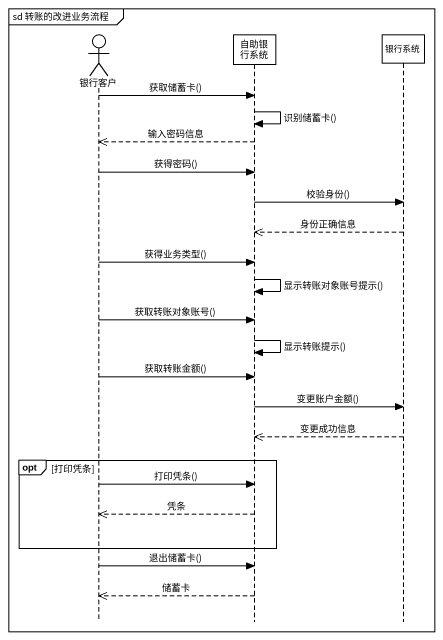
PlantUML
@startuml
mainframe sd 转账的改进业务流程
hide footbox
actor 银行客户
participant 自助银行系统
participant 银行系统

银行客户 -> 自助银行系统 : 获取储蓄卡()
自助银行系统 -> 自助银行系统 : 识别储蓄卡()
自助银行系统 -->> 银行客户 : 输入密码信息
银行客户 -> 自助银行系统 : 获得密码()
自助银行系统 -> 银行系统 : 校验身份()
银行系统 -->> 自助银行系统 : 身份正确信息
银行客户 -> 自助银行系统 : 获得业务类型()
自助银行系统 -> 自助银行系统 : 显示转账对象账号提示()
银行客户 -> 自助银行系统 : 获取转账对象账号()
自助银行系统 -> 自助银行系统 : 显示转账提示()
银行客户 -> 自助银行系统 : 获取转账金额()
自助银行系统 -> 银行系统 : 变更账户金额()
银行系统 -->> 自助银行系统 : 变更成功信息
opt 打印凭条
  银行客户 -> 自助银行系统 : 打印凭条()
  自助银行系统 -->> 银行客户 : 凭条
end
银行客户 -> 自助银行系统 : 退出储蓄卡()
自助银行系统 -->> 银行客户 : 储蓄卡
@enduml
